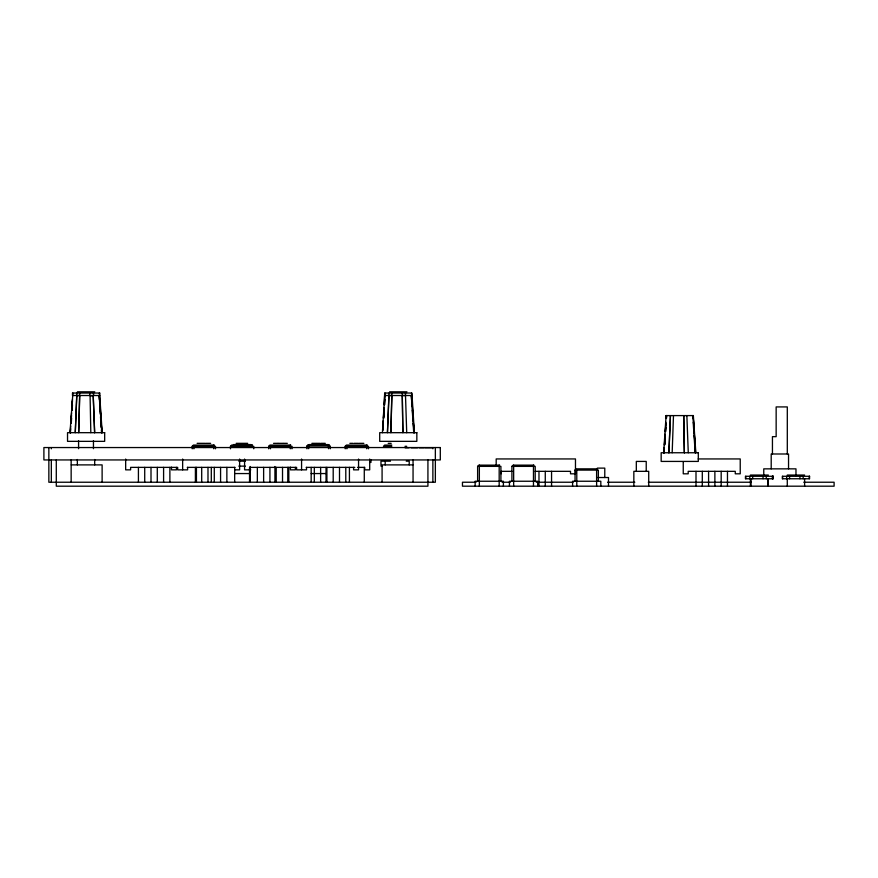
<?xml version="1.0" encoding="UTF-8"?>
<svg xmlns="http://www.w3.org/2000/svg" width="878" height="878" viewBox="0 0 878 878"><rect width="100%" height="100%" fill="white"/><g stroke="black" fill="none" stroke-linecap="round" stroke-linejoin="round"><path stroke-width="1.32" d="M79.711 395.517L78.691 432.7L79.711 393.037M391.884 395.517L390.864 432.7L391.884 393.037M76.814 395.517L75.267 432.7L76.814 393.037M388.987 395.517L387.439 432.7L388.987 393.037M70.405 432.678L70.657 428.705M71.008 423.394L71.524 415.426M71.864 410.114L72.468 400.829M71.25 423.405L71.601 418.104M72.117 410.136L72.457 404.824M382.753 430.022L383.269 422.066M383.532 418.082L384.136 408.797M384.388 404.813L384.992 393.037M383.006 430.044L383.258 426.06M383.774 418.104L384.125 412.792M384.641 404.824L384.981 399.512M664.042 452.752L664.207 450.096M664.558 444.784L665.074 436.827M665.414 431.515L665.941 423.547M666.281 418.246L666.457 415.59M664.8 444.806L665.063 440.822M665.667 431.526L665.919 427.553M666.523 418.257L666.698 415.601L666.117 415.59L663.636 452.752L664.284 452.763M70.251 432.7L70.69 426.06M70.866 423.405L71.579 412.792M71.755 410.136L72.457 399.512M382.599 430.044L383.225 420.749M383.401 418.104L384.103 407.48M384.279 404.824L384.652 393.037L411.892 393.037L414.372 432.678L413.725 432.7L413.121 423.405M663.889 452.763L664.24 447.462M664.416 444.806L665.118 434.182M665.304 431.526L665.919 422.241M666.183 418.257L666.358 415.601M192.216 448.79L192.216 446.309L193.456 445.069L214.265 445.069M230.464 448.79L230.464 446.309L231.704 445.069L252.513 445.069M268.712 448.79L268.712 446.309L269.952 445.069L290.761 445.069M306.96 448.79L306.96 446.002L308.189 444.762L329.009 444.762M345.208 448.79L345.208 446.309L346.437 445.069L367.256 445.069M477.621 481.243L477.621 466.372L478.861 465.142L499.67 465.142M511.918 481.243L511.918 466.372L513.158 465.142L533.967 465.142M575.057 481.243L575.057 470.092L576.297 468.852L597.117 468.852M90.083 393.037C87.767 396.812 95.472 396.812 93.32 393.037M90.818 432.678L90.083 395.517M402.267 395.517L402.892 432.7L402.267 393.037M405.504 393.037L405.504 395.517L402.168 395.539M406.712 432.7L405.504 395.517M686.859 415.601L688.275 452.752M99.39 399.512L99.126 395.539L99.719 395.517L102.188 432.678L101.541 432.7L101.376 430.044M412.001 406.152L411.31 395.539L411.892 395.517L384.652 395.517L382.424 432.7M694.926 448.79L695.178 452.763L695.826 452.752L693.346 415.59L692.764 415.601L692.94 418.257M77.429 391.807L94.758 391.807M389.612 391.807L406.942 391.807M72.72 395.539L69.999 432.678L70.646 432.7M76.957 395.539L79.854 395.539M99.126 395.539L101.947 432.7M389.13 395.539L392.027 395.539M411.31 395.539L414.12 432.7M666.117 415.59L693.346 415.59M197.111 443.335L205.222 443.335M205.913 443.335L210.632 443.335M236.171 443.335L247.684 443.335M273.552 443.335L277.876 443.335M278.183 443.335L282.935 443.335M283.364 443.335L287.336 443.335M311.877 443.335L316.234 443.335M316.76 443.335L320.009 443.335M320.843 443.335L325.255 443.335M349.85 443.335L353.066 443.335M354.064 443.335L358.443 443.335M359.19 443.335L363.854 443.335M388.197 443.335L391.182 443.335M233.438 444.575L250.779 444.575M308.957 444.575L313.589 444.575M314.335 444.575L317.693 444.575M318.758 444.575L324.18 444.575M324.893 444.575L328.251 444.575M329.009 445.069L308.189 445.069L307.465 446.309M391.797 445.069L384.685 445.069L383.456 446.309L391.797 446.309M306.96 446.002L330.249 446.002L330.249 448.79M192.216 446.309L215.505 446.309L215.505 448.79M230.464 446.309L253.753 446.309L253.753 448.79M268.712 446.309L292.001 446.309L292.001 448.79M345.208 446.309L368.497 446.309L368.497 448.79M405.01 446.309L406.744 446.309M405.142 447.791L409.137 447.791M411.014 447.791L417.61 447.791M419.015 447.791L424.14 447.791M425.084 447.791L432.02 447.791M698.175 458.942L740.231 458.942L740.231 473.813L735.27 473.813L735.27 471.332L688.198 471.332L688.198 473.813L683.249 473.813L683.249 461.652M238.805 461.169L245.412 461.169M390.469 461.169L380.975 461.169L380.975 466.13L382.204 466.13M406.229 461.169L409.214 461.169L409.214 464.89M369.737 462.41L370.966 462.41L370.966 459.94M71.261 464.89L102.122 464.89L102.122 482.231M412.956 464.89L382.084 464.89L382.084 482.231M238.805 466.13L245.412 466.13M477.621 466.372L500.91 466.372L500.91 481.243M511.918 466.372L535.207 466.372L535.207 481.243M187.277 467.37L234.986 467.37M306.202 467.37L354.822 467.37M357.533 467.37L364.743 467.37L364.743 469.851L369.704 469.851L369.704 459.029M597.347 468.117L604.777 468.117L604.777 477.522M234.667 469.851L239.628 469.851L239.628 459.029M250.779 469.851L244.578 469.851L244.578 459.029M575.057 470.092L598.346 470.092L598.346 481.243M512.028 471.332L501.14 471.332L501.14 473.813M535.152 471.332L570.513 471.332L570.513 473.813L575.474 473.813L575.474 458.942L496.191 458.942L496.191 465.702M234.667 473.56L249.539 473.56M311.163 473.56L326.034 473.56M750.394 475.053L768.349 475.053M787.281 475.053L804.61 475.053M597.688 477.522L608.498 477.522L608.498 486.192M476.063 482.231L462.465 482.231L462.465 486.192L834.1 486.192L834.1 482.231L803.754 482.231M502.095 482.231L510.294 482.231M536.249 482.231L573.147 482.231M607.565 482.231L634.816 482.231M648.282 482.231L751.25 482.231M673.481 415.601L672.175 452.752M695.585 452.763L693.104 415.601L695.431 452.752M693.192 422.241L693.883 432.854M694.059 435.51L694.75 446.134M413.966 432.678L411.552 393.037M412.254 410.136L412.945 420.749M101.793 432.678L99.379 393.037M99.642 403.496L100.333 414.12M100.509 416.776L101.2 427.388M809.22 476.282L809.22 478.762M804.61 478.762L804.61 486.192M803.172 476.282L803.172 478.762M799.935 476.282L799.935 478.762M795.973 475.525L795.973 468.852L763.761 468.852L763.761 475.525M789.552 476.282L789.552 478.762M788.543 468.852L788.543 453.992L771.202 453.992L771.202 468.852M787.303 453.992L787.303 406.92L776.152 406.92L776.152 436.651L772.442 436.651L772.442 453.992M787.281 478.762L787.281 486.192M786.655 476.282L786.655 478.762M782.66 476.282L782.66 478.762M772.958 476.282L772.958 478.762M772.684 476.282L772.684 478.762M772.344 476.282L772.344 478.762M768.349 478.762L768.349 486.192M767.723 478.762L767.723 486.192M766.285 476.282L766.285 478.762M763.048 476.282L763.048 478.762M752.676 476.282L752.676 478.762M751.019 478.762L751.019 486.192M750.394 478.762L750.394 486.192M749.779 476.282L749.779 478.762M745.784 476.282L745.784 478.762M727.467 471.332L727.467 486.192M721.178 471.332L721.178 486.192M714.879 471.332L714.879 486.192M708.59 471.332L708.59 486.192M702.301 471.332L702.301 486.192M696.002 471.332L696.002 486.192M648.71 486.192L648.71 471.332L633.839 471.332L633.839 486.192M646.23 471.332L646.23 461.422L636.32 461.422L636.32 471.332M600.826 486.192L600.826 481.243L572.588 481.243L572.588 486.192M596.612 468.852L596.612 486.192M576.791 470.092L576.791 486.192M551.56 471.332L551.56 486.192M545.271 471.332L545.271 486.192M538.982 471.332L538.982 486.192M537.687 486.192L537.687 481.243L509.438 481.243L509.438 486.192M533.473 465.142L533.473 486.192M513.652 465.142L513.652 486.192M503.39 486.192L503.39 481.243L475.141 481.243L475.141 486.192M499.176 465.142L499.176 486.192M479.355 465.142L479.355 486.192M435.356 447.55L435.356 482.231L48.85 482.231L48.85 447.55M432.876 447.55L432.876 448.79M432.876 459.94L432.876 482.231M427.926 459.94L427.926 486.192L56.291 486.192L56.291 459.94M413.055 459.94L413.055 482.231M385.19 461.169L385.19 464.89M366.763 445.069L366.763 448.79M364.282 467.37L364.282 482.231M358.553 459.029L358.553 469.851L353.593 469.851L353.593 467.37M349.422 467.37L349.422 482.231M346.942 446.309L346.942 448.79M345.789 467.37L345.789 482.231M339.501 467.37L339.501 482.231M333.201 467.37L333.201 482.231M328.515 444.762L328.515 448.702M326.912 467.37L326.912 482.231M326.034 467.37L326.034 482.231M320.624 467.37L320.624 482.231M314.324 467.37L314.324 482.231M311.163 467.37L311.163 482.231M308.694 444.762L308.694 448.702M306.521 467.37L306.521 469.851L296.61 469.851L296.61 467.37L249.539 467.37L249.539 482.231M301.571 459.029L301.571 469.851M295.37 467.37L295.37 469.851L290.42 469.851L290.42 467.14M290.267 445.069L290.267 448.79M288.807 467.37L288.807 482.231M287.786 467.37L287.786 482.231M282.518 467.37L282.518 482.231M276.219 467.37L276.219 482.231M274.935 466.492L274.935 482.231M270.446 446.309L270.446 448.79M269.93 467.37L269.93 482.231M263.63 467.37L263.63 482.231M257.342 467.37L257.342 482.231M252.019 445.069L252.019 446.309M250.153 466.492L250.153 482.231M234.667 467.37L234.667 482.231M226.864 467.37L226.864 482.231M220.576 467.37L220.576 482.231M214.287 467.37L214.287 482.231M213.771 445.069L213.771 448.79M211.302 467.37L211.302 482.231M207.987 467.37L207.987 482.231M201.699 467.37L201.699 482.231M196.431 467.37L196.431 482.231M195.399 467.37L195.399 482.231M193.95 446.309L193.95 448.79M187.596 467.37L187.596 469.851L177.685 469.851L177.685 467.37L130.613 467.37L130.613 469.851L125.664 469.851L125.664 459.029M182.646 459.029L182.646 469.851M176.445 467.37L176.445 469.851L171.495 469.851L171.495 467.14M169.882 467.37L169.882 482.231M163.593 467.37L163.593 482.231M157.294 467.37L157.294 482.231M151.005 467.37L151.005 482.231M144.716 467.37L144.716 482.231M138.417 467.37L138.417 482.231M94.692 459.49L94.692 464.89M93.452 440.613L93.452 448.68M78.581 440.69L78.581 448.691M77.352 459.49L77.352 464.89M72.819 393.037L72.819 395.517M71.151 459.94L71.151 482.231M51.33 447.55L51.33 448.79M51.33 459.94L51.33 482.231M670.441 415.59L668.904 452.763L670.441 415.59M94.637 432.678L93.222 395.539L94.637 432.678M683.721 415.59L684.346 452.763L683.721 415.59M99.719 393.037L72.479 393.037L72.479 395.517L99.719 395.517L99.719 393.037M104.669 432.678L67.529 432.678L67.529 441.349L104.669 441.349L104.669 432.678M416.841 432.678L379.702 432.678L379.702 441.349L416.841 441.349L416.841 432.678M440.306 447.55L43.9 447.55L43.9 459.94L440.306 459.94L440.306 447.55M698.306 452.752L661.167 452.752L661.167 461.422L698.306 461.422L698.306 452.752M773.298 476.282L745.444 476.282L745.444 478.762L773.298 478.762L773.298 476.282M809.56 476.282L782.331 476.282L782.331 478.762L809.56 478.762L809.56 476.282"/></g></svg>
